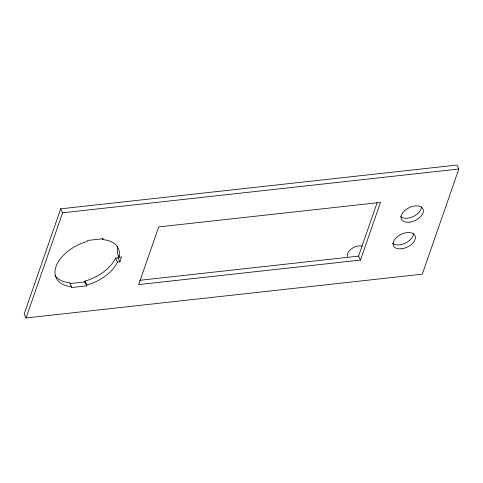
<?xml version="1.0" encoding="UTF-8"?>
<svg xmlns="http://www.w3.org/2000/svg" width="483" height="483" viewBox="0 0 483 483"><rect width="100%" height="100%" fill="white"/><g stroke="black" fill="none" stroke-linecap="round" stroke-linejoin="round"><path stroke-width="0.72" d="M54.905 275.129A34.414 20.425 -25.5 0 0 69.6 282.706L71.49 286.667L71.164 287.59L86.626 285.882L87.012 284.994A34.414 20.425 -25.5 0 0 116.361 264.243L117.447 262.118L119.893 261.846L121.583 256.98L119.108 257.252L119.452 255.465A34.414 20.425 -25.5 0 0 103.012 239.646L102.179 238.342M60.719 208.825L24.15 313.992L26.04 317.953L422.281 274.175L458.85 169.008L456.96 165.047L60.719 208.825L62.609 212.786L26.04 317.953M86.626 285.882L84.736 281.921L85.123 281.034A34.414 20.425 -25.5 0 0 114.471 260.277L115.558 258.157L118.003 257.886L118.727 255.803M102.813 239.665L103.133 238.735L87.664 240.443L87.351 241.361L83.438 242.623A34.414 20.425 -25.5 0 0 55.581 267.98A34.414 20.425 -25.5 0 0 71.49 286.667M360.451 260.083L380.507 202.407L158.726 226.907L138.669 284.59L360.451 260.083L358.561 256.123L377.132 202.715M62.609 212.786L458.85 169.008M70.011 283.551L84.736 281.921M139.774 280.297L358.561 256.123M119.108 257.252L117.224 253.291L117.562 251.504A34.414 20.425 -25.5 0 0 117.115 246.185M118.003 257.886L119.893 261.846M115.558 258.157L117.447 262.118M85.044 281.052L86.934 285.012M347.675 256.648A9.714 5.766 -25.5 0 1 351.509 248.763A9.714 5.766 -25.5 0 1 362.268 246.113M413.526 233.585A11.924 7.076 -25.5 0 1 405.189 243.239A11.924 7.076 -25.5 0 1 392.631 243.281M421.508 206.929A11.924 7.076 -25.5 0 1 413.176 216.577A11.924 7.076 -25.5 0 1 400.612 216.626M401.288 248.836A11.924 7.076 -25.5 0 0 415.048 235.698A11.924 7.076 -25.5 0 0 396.35 237.618A11.924 7.076 -25.5 0 0 401.288 248.836M409.27 222.18A11.924 7.076 -25.5 0 0 423.03 209.042A11.924 7.076 -25.5 0 0 404.331 210.956A11.924 7.076 -25.5 0 0 409.27 222.18"/></g></svg>
